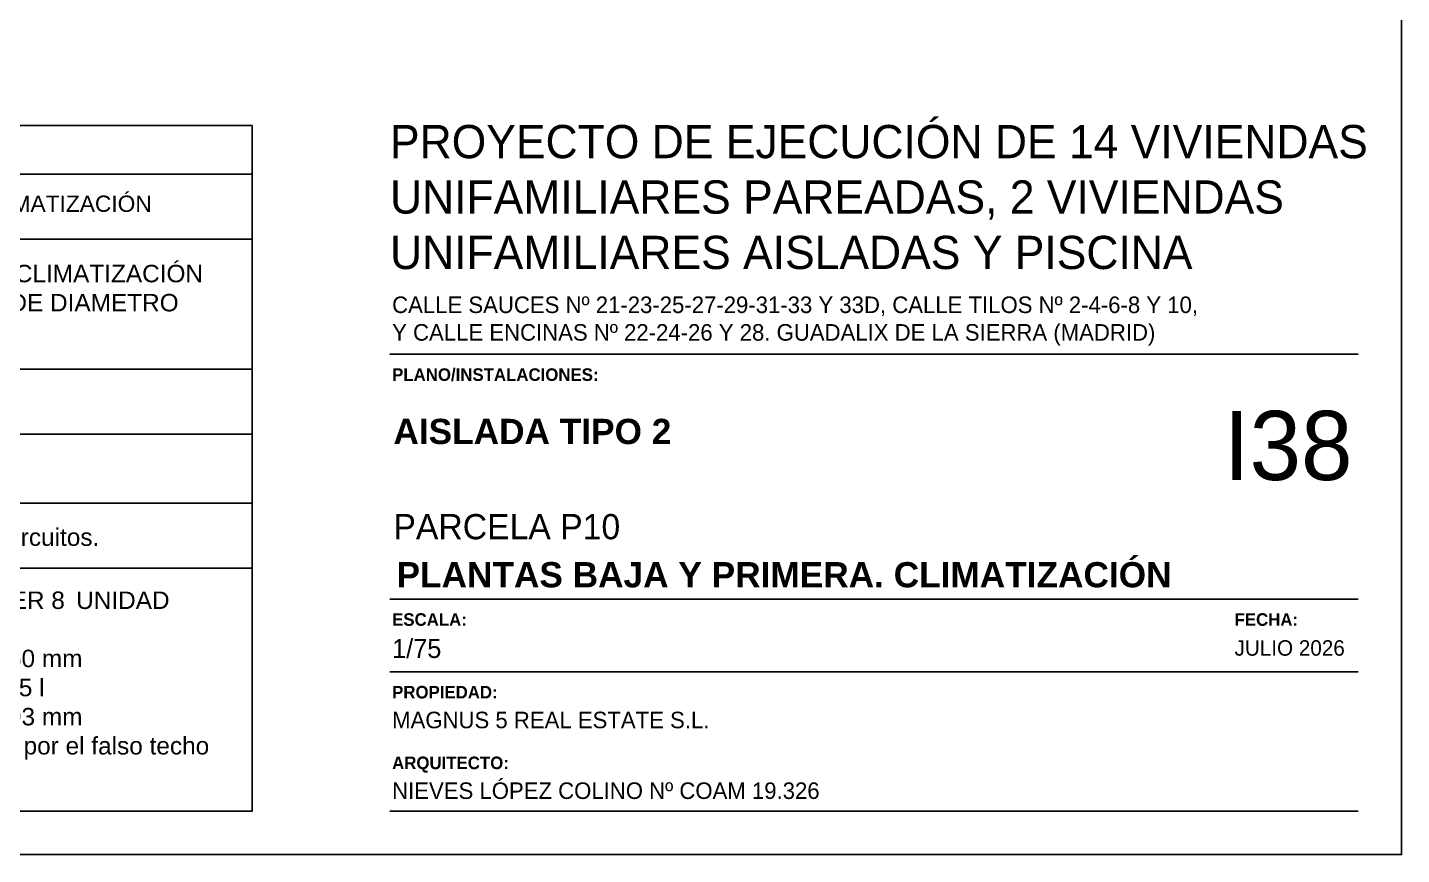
# Model space of a CAD drawing. Header units: millimetres. Extents: x 441156 to 441876, y 4514765 to 4515211.
# Drawn here: x 441488.15 to 441497.66, y 4514917.17 to 4514922.89 of the extents above; entities that cross this region are included whole.
import ezdxf

# ---------------------------------------------------------------- set-up
doc = ezdxf.new("R2010")
doc.units = ezdxf.units.MM
doc.linetypes.add('CONTINUA', pattern=[0])
doc.layers.add('01_cartela', color=6, linetype='Continuous', plot=False)
for name, color, linetype in [('01_texto cartela', 5, 'Continuous'), ('01_textos', 7, 'Continuous'), ('CALEFAC_NOTAS', 7, 'Continuous'), ('INGIN SANEAMIENTO TEXTO', 7, 'Continuous')]:
    doc.layers.add(name, color=color, linetype=linetype)
doc.styles.add('Century Gothic', font='', dxfattribs={"height": 2})
doc.styles.add('Century Gothic_3', font='', dxfattribs={"height": 4.5})
doc.styles.add('Century Gothic_5', font='', dxfattribs={"height": 2.5})
doc.styles.add('Century Gothic_6', font='', dxfattribs={"height": 11})
doc.styles.add('Estilo1', font='swissel.ttf')
doc.styles.add('NIEVES3', font='swisseb.ttf')
doc.styles.get('Century Gothic').set_extended_font_data('Century Gothic')
doc.styles.get('Century Gothic_3').set_extended_font_data('Century Gothic')
doc.styles.get('Century Gothic_5').set_extended_font_data('Century Gothic')
doc.styles.get('Century Gothic_6').set_extended_font_data('Century Gothic')

msp = doc.modelspace()

# ---------------------------------------------------------------- linework, layer by layer
at = {"layer": '01_cartela', "color": 3}
msp.add_lwpolyline([(441467.02291656, 4514938.70368948), (441467.02291656, 4514917.16866547), (441497.66090462, 4514917.16866547), (441497.66090462, 4514938.70368948)], close=True, dxfattribs=at)
at = {"layer": '01_texto cartela', "color": 5}
for p, q in [((441490.65963147, 4514920.62957194), (441497.36090462, 4514920.62957194)), ((441490.65963147, 4514918.93519257), (441497.36090462, 4514918.93519257)), ((441490.65963147, 4514918.43287313), (441497.36090462, 4514918.43287313)), ((441490.65963147, 4514917.46866547), (441497.36090462, 4514917.46866547))]:
    msp.add_line(p, q, dxfattribs=at)
at = {"layer": 'CALEFAC_NOTAS', "linetype": 'CONTINUA'}
for p, q in [((441483.16481379, 4514922.21192683), (441489.70665778, 4514922.21192683)), ((441483.16481379, 4514922.21192683), (441489.70665778, 4514922.21192683)), ((441489.70665778, 4514921.87650582), (441489.70665778, 4514922.21192683)), ((441483.16481379, 4514921.87650582), (441489.70665778, 4514921.87650582))]:
    msp.add_line(p, q, dxfattribs=at)
at = {"layer": 'INGIN SANEAMIENTO TEXTO', "color": 5}
for points in [[(441489.70665778, 4514921.87650582), (441489.70665778, 4514917.46866547), (441483.16481379, 4514917.46866547), (441483.16481379, 4514921.87650582)], [(441489.70665778, 4514921.42663996), (441483.16481379, 4514921.42663996)], [(441489.70665778, 4514920.52690824), (441483.16481379, 4514920.52690824)], [(441489.70665778, 4514920.07704238), (441483.16481379, 4514920.07704238)], [(441489.70665778, 4514919.60031455), (441483.16481379, 4514919.60031455)], [(441489.70665778, 4514919.15044869), (441483.16481379, 4514919.15044869)]]:
    msp.add_lwpolyline(points, dxfattribs=at)

# ---------------------------------------------------------------- texts
at = {"layer": '01_texto cartela', "color": 5}
for s, insert, char_height, width, attachment_point, style in [('\\PPROYECTO DE EJECUCIÓN DE 14 VIVIENDAS UNIFAMILIARES PAREADAS, 2 VIVIENDAS UNIFAMILIARES AISLADAS Y PISCINA', (441490.65963147, 4514922.59938303), 0.23, 6.8221698289, 1, 'Century Gothic_3'), ('CALLE SAUCES Nº 21-23-25-27-29-31-33 Y 33D, CALLE TILOS Nº 2-4-6-8 Y 10, \\PY CALLE ENCINAS Nº 22-24-26 Y 28. GUADALIX DE LA SIERRA (MADRID)', (441490.67442536, 4514921.02928341), 0.114550418, 9.2468106263, 1, 'Century Gothic'), ('{\\fCentury Gothic|b1|i0|c0|p34;PLANO/INSTALACIONES: }', (441490.67442536, 4514920.53231448), 0.0870135776, 2.1171461181, 1, 'Century Gothic'), ('\\pt2.3273;\\PPARCELA P10', (441490.68330169, 4514919.34712375), 0.1745530179, 7.0090801689, 7, 'Century Gothic_5'), ('\\pt2.3273;PLANTAS BAJA Y PRIMERA. CLIMATIZACIÓN', (441490.70509273, 4514919.01461624), 0.1745530179, 7.0090801689, 7, 'NIEVES3'), ('{\\fCentury Gothic|b1|i0|c0|p34;ESCALA: }', (441490.67442536, 4514918.83793511), 0.0870135776, 2.1171461181, 1, 'Century Gothic'), ('{\\fCentury Gothic|b1|i0|c0|p34;FECHA: }', (441496.50529278, 4514918.83793511), 0.0870135776, 2.1171461181, 1, 'Century Gothic'), ('1/75', (441490.67442536, 4514918.65930267), 0.130914763, 2.1171461181, 1, 'Century Gothic'), ('JULIO 2026', (441496.50529278, 4514918.65107596), 0.106913723, 3.5043768434, 1, 'Century Gothic'), ('{\\fCentury Gothic|b1|i0|c0|p34;PROPIEDAD:}', (441490.67442536, 4514918.33525004), 0.0870135776, 0.8370923696, 1, 'Century Gothic'), ('MAGNUS 5 REAL ESTATE S.L.', (441490.67442536, 4514918.15661761), 0.114550418, 4.882308024, 1, 'Century Gothic'), ('{\\fCentury Gothic|b1|i0|c0|p34;ARQUITECTO:}', (441490.67442536, 4514917.84616477), 0.0870135776, 0.8370923696, 1, 'Century Gothic'), ('NIEVES LÓPEZ COLINO Nº COAM 19.326', (441490.67442536, 4514917.66753233), 0.114550418, 3.6515309653, 1, 'Century Gothic')]:
    msp.add_mtext(s, dxfattribs=dict(at, insert=insert, char_height=char_height, width=width, attachment_point=attachment_point, style=style))
at = {"layer": '01_texto cartela', "color": 1}
for s, insert, char_height, width, attachment_point, style in [('I38', (441497.32137738, 4514920.23805102), 0.478574677, 1.0498533469, 3, 'Century Gothic_6'), ('\\pt2.3273;AISLADA TIPO 2 ', (441490.68330169, 4514920.0059354), 0.1745530179, 7.0090801689, 7, 'NIEVES3')]:
    msp.add_mtext(s, dxfattribs=dict(at, insert=insert, char_height=char_height, width=width, attachment_point=attachment_point, style=style))
at = {"layer": '01_textos', "color": 5, "char_height": 0.1207676933, "attachment_point": 1, "style": 'Estilo1'}
for s, width, insert in [('CANALIZACION DE IMPULSION/RETORNO DE CLIMATIZACIÓN POR TECHO. COMPOSICION DE DOS TUBOS DE DIAMETRO SEÑALADO SOBRE PLANO.', 5.3902919046, (441484.34199852, 4514921.24844692)), ('ARMARIO COLECTORES. se indica numero de circuitos.', 6.5412484667, (441484.32601429, 4514919.42474592)), ('\\A1;\\pi-0.3623,l0.3623,t0.3623;{\\fSymbol|b0|i0|c2|p18;·^I}AEROTERMIA AROTHERM PLUS UNITOWER 8 {\\A0;\\H0.66667x;\\C256; }UNIDAD EXTERIOR{\\A0;. 10.0 kW} \\P\\pi0,l0,tz;^IDimensiones (Alt x Anc x Prf): {\\A0;965x1100x450 mm}\\P\\pi-0.3623,l0.3623,t0.3623;{\\fSymbol|b0|i0|c2|p18;·^I}UNIDAD INTERIOR {\\A0;CON ACUMULADOR 185 l}\\P\\pi0,l0,tz;      ^IDimensiones (Alt x Anc x Prf): {\\A0;1880x599x693 mm\\P}Las tuberias de refrigerante liquido/gas discurriran por el falso techo de planta baja. ', 5.2576256712, (441484.32601429, 4514918.98822458))]:
    msp.add_mtext_dynamic_manual_height_columns(s, width=width, gutter_width=16.2288826, heights=[0], dxfattribs=dict(at, insert=insert))
at = {"layer": 'INGIN SANEAMIENTO TEXTO', "color": 5, "insert": (441484.32601429, 4514921.72762652), "char_height": 0.1126125, "attachment_point": 1, "style": 'Estilo1'}
msp.add_mtext_dynamic_manual_height_columns('CANALIZACION DE IMPULSION/RETORNO DE CLIMATIZACIÓN', width=5.4659697071, gutter_width=16.2288826, heights=[0], dxfattribs=at)

doc.saveas('drawing.dxf')
